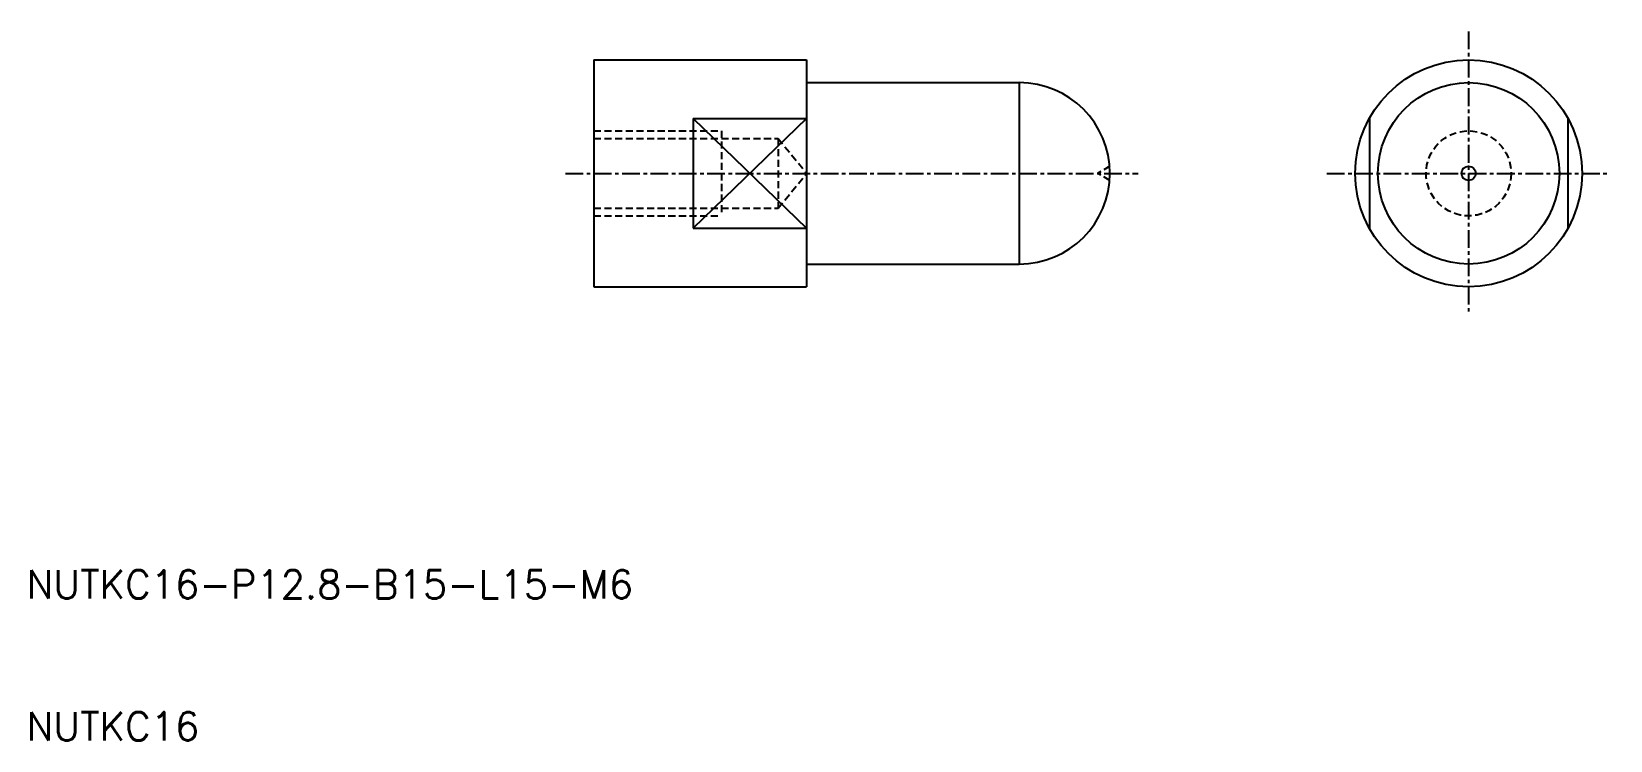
# Model space of a CAD drawing. Extents: x 10 to 122, y 10 to 60.
import ezdxf

# ---------------------------------------------------------------- set-up
doc = ezdxf.new("R2010")
doc.units = 0
doc.linetypes.add('CENTER', pattern=[2, 1.25, -0.25, 0.25, -0.25])
doc.linetypes.add('DASHED', pattern=[0.75, 0.5, -0.25])
doc.layers.get('0').update_dxf_attribs({"linetype": 'CONTINUOUS'})
doc.layers.add('CENTER', color=1, linetype='CENTER')
doc.styles.get("Standard").update_dxf_attribs({"font": 'txt.shx'})

# ---------------------------------------------------------------- blocks, each defined once
blk = doc.blocks.new('A$C58986437')
at = {"color": 3, "linetype": 'DASHED'}
for p in [(0, 0.5), (0, -0.5)]:
    blk.add_line(p, (-0.87, 0), dxfattribs=at)

msp = doc.modelspace()

# ---------------------------------------------------------------- linework, layer by layer
at = {"color": 7, "linetype": 'CONTINUOUS'}
for p, q in [((50, 58), (65, 58)), ((50, 58), (50, 42)), ((65, 58), (65, 42)), ((65, 56.4), (80, 56.4)), ((80, 56.4), (80, 43.6)), ((57, 53.87), (57, 46.13)), ((57, 53.87), (65, 53.87)), ((104.7, 53.87), (104.7, 46.13)), ((118.7, 53.87), (118.7, 46.13)), ((57, 46.13), (65, 46.13)), ((65, 43.6), (80, 43.6)), ((50, 42), (65, 42))]:
    msp.add_line(p, q, dxfattribs=at)
at = {"color": 3, "linetype": 'CONTINUOUS'}
for p, q in [((65, 53.87), (57, 46.13)), ((57, 53.87), (65, 46.13))]:
    msp.add_line(p, q, dxfattribs=at)
at = {"color": 3, "linetype": 'DASHED'}
for p, q in [((50, 53), (59, 53)), ((50, 52.46), (63, 52.46)), ((59, 53), (59, 47)), ((63, 52.46), (63, 47.54)), ((63, 52.46), (65.02, 50)), ((63, 47.54), (65.02, 50)), ((50, 47.54), (63, 47.54)), ((50, 47), (59, 47))]:
    msp.add_line(p, q, dxfattribs=at)
at = {"color": 7, "linetype": 'CONTINUOUS'}
for radius in [8, 6.4, 0.5]:
    msp.add_circle((111.7, 50), radius, dxfattribs=at)
at = {"color": 3, "linetype": 'DASHED'}
msp.add_circle((111.7, 50), 3, dxfattribs=at)
at = {"color": 7, "linetype": 'CONTINUOUS'}
msp.add_arc((80, 50), 6.4, 270, 90, dxfattribs=at)
at = {"layer": 'CENTER', "color": 1, "linetype": 'CENTER'}
for p, q in [((111.7, 60), (111.7, 40)), ((48, 50), (88.4, 50)), ((101.7, 50), (121.7, 50))]:
    msp.add_line(p, q, dxfattribs=at)

# ---------------------------------------------------------------- block references
at = {"color": 7, "linetype": 'CONTINUOUS'}
msp.add_blockref('A$C58986437', (86.4, 50), dxfattribs=at)

# ---------------------------------------------------------------- texts
for s, p in [('NUTKC16-P12.8-B15-L15-M6', (10, 20)), ('NUTKC16', (10, 10))]:
    msp.add_text(s, height=2, dxfattribs=at).set_placement(p)

doc.saveas('drawing.dxf')
